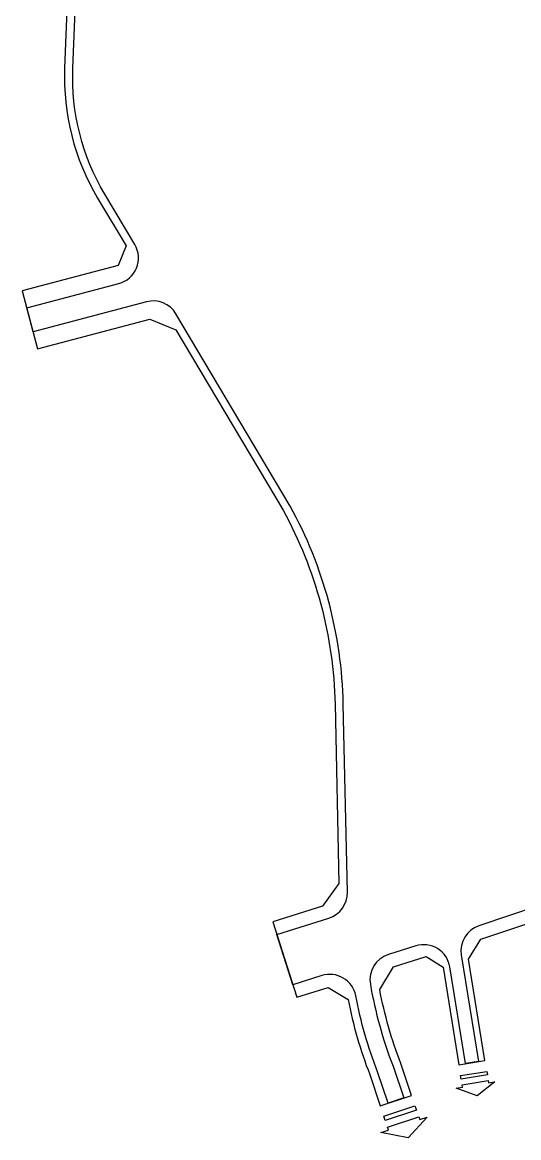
# Model space of a CAD drawing. Header units: metres. Extents: x 568006 to 1139366, y 2064802 to 4131555.
# Drawn here: x 568006 to 568231, y 2065777 to 2066285 of the extents above; entities that cross this region are included whole.
import ezdxf
from ezdxf.enums import TextEntityAlignment as Align
from ezdxf.xclip import XClip

# ---------------------------------------------------------------- set-up
doc = ezdxf.new("R2010")
doc.units = ezdxf.units.M
doc.header["$XCLIPFRAME"] = 0
doc.linetypes.add('ACAD_ISO10W100', pattern=[18.5, 12, -3, 0.5, -3])
for name, color, linetype in [('BoThamCo', 94, 'CONTINUOUS'), ('ghi_chu', 7, 'CONTINUOUS'), ('LogDg', 7, 'CONTINUOUS'), ('TimDg', 222, 'CONTINUOUS'), ('ViaHeS', 32, 'CONTINUOUS')]:
    doc.layers.add(name, color=color, linetype=linetype)
doc.layers.add('hung-demlonha', color=7, linetype='CONTINUOUS', lineweight=15)
doc.styles.add('QH1', font='arialbd.ttf', dxfattribs={"width": 0.8})

# ---------------------------------------------------------------- blocks, each defined once
blk = doc.blocks.new('tmbc_khub')
at = {"layer": 'BoThamCo'}
blk.add_lwpolyline([(-208.981, 31.442), (-497.492, -65.381, 0.4142136), (-497.964, -66.331), (-497.328, -68.227, 0.4142136), (-496.378, -68.699), (-207.867, 28.124, 1)], format="xyb", close=True, dxfattribs=at)
at = {"layer": 'LogDg'}
for points in [[(-525.939, 380.883), (-629.265, 370.235, 0.3385707), (-636.34, 363.569), (-639.445, 344.602, 0.128574), (-633.684, 283.148), (-628.768, 269.649, 0.0394083), (-620.799, 252.179), (-607.956, 229.043), (-561.787, 160.747, 0.3921699), (-551.194, 158.279), (-505.08, 184.596, -0.0071825), (-501.118, 186.783), (-429.258, 225.1), (-405.679, 233.34, -0.1818206), (-294.828, 230.731), (-277.694, 223.823, 0.0837549), (-253.811, 218.579, 0.5131316), (-247.745, 226.211), (-303.035, 420.985, 0.4122284), (-315.321, 427.893), (-397.718, 405.105, -0.0205674), (-438.245, 395.672), (-483.464, 387.091, -0.0212183), (-525.939, 380.883, 0.0212183)], [(-408.871, 218.361, 0.4178496), (-417.816, 222.742), (-426.843, 219.588), (-498.295, 181.488, 0.0071825), (-502.106, 179.385), (-547.987, 153.201, 0.398341), (-551.176, 142.672, -0.0869341), (-535.647, 90.76), (-520.875, -34.663), (-518.88, -47.025, 0.4630471), (-503.215, -56.49), (-343.103, -2.757, 0.4142136), (-338.064, 7.372), (-408.871, 218.361)], [(-209.06, 31.679), (-497.572, -65.144, 0.4142136), (-498.201, -66.41), (-497.565, -68.306, 0.4142136), (-496.299, -68.936), (-207.788, 27.887, 1), (-209.06, 31.679)]]:
    blk.add_lwpolyline(points, format="xyb", dxfattribs=at)
at = {"layer": 'TimDg', "linetype": 'ACAD_ISO10W100', "ltscale": 0.75}
for points in [[(507.546, 381.621), (291.324, 260.971), (120.566, 161.757, -0.0506838), (-63.655, 78.367), (-512.602, -72.298), (-676.954, -124.133)], [(-558.827, 150.469), (-503.593, 181.991, -0.0071825), (-499.707, 184.135), (-428.05, 222.344), (-404.689, 230.507, -0.1818206), (-295.95, 227.948), (-278.816, 221.041, 0.1343308), (-238.712, 216.36)]]:
    blk.add_lwpolyline(points, format="xyb", dxfattribs=at)
at = {"layer": 'hung-demlonha', "color": 7, "ltscale": 5, "style": 'QH1', "width": 0.65}
for tag, p in [('BT04', (-109.598, 191.643)), ('BT06', (-305.798, 171.199)), ('BT05', (-282.572, 137.244))]:
    blk.add_attdef(tag, text='', height=3.96, rotation=0, dxfattribs=at).set_placement(p, align=Align.CENTER)

msp = doc.modelspace()

# ---------------------------------------------------------------- linework, layer by layer
at = {"layer": 'LogDg'}
msp.add_lwpolyline([(568253.77, 2065887.06), (568213.28, 2065873.47, 0.36701), (568205.25, 2065860.19), (568213.08, 2065811.69), (568207.16, 2065810.73), (568200.05, 2065854.78, 0.457512), (568184.59, 2065864.31), (568172.14, 2065860.38, 0.375227), (568163.93, 2065846.9, 0.049445), (568174.23, 2065809.58), (568179.08, 2065795.12), (568171.97, 2065792.74), (568167.17, 2065807.04, -0.044276), (568157.26, 2065841.66, 0.448349), (568141.87, 2065850.83), (568128.63, 2065846.66), (568121.41, 2065869.55), (568145.09, 2065877.02, 0.333336), (568153.48, 2065888.72), (568151.62, 2065974.39, 0.120559), (568127.48, 2066064.5), (568075.5, 2066151.99, 0.334943), (568062.12, 2066157.46), (568010.55, 2066143.84), (568007.68, 2066154.72), (568049.52, 2066165.77, 0.498191), (568056.78, 2066183.5), (568043.1, 2066206.51, -0.144979), (568028.63, 2066263.64), (568037.64, 2066489.93, 0.428088)], format="xyb", dxfattribs=at)
at = {"layer": 'LogDg', "ltscale": 0.75, "elevation": 0}
for points in [[(568204.99, 2065805.32), (568216.84, 2065807.23), (568217.12, 2065805.62), (568205.25, 2065803.7)], [(568217.7, 2065801.96), (568220.53, 2065802.42), (568212.53, 2065796.16), (568203, 2065799.59), (568205.83, 2065800.05), (568205.65, 2065801.12), (568217.52, 2065803.04)], [(568170, 2065786.8), (568184.22, 2065791.57), (568184.9, 2065789.64), (568170.65, 2065784.87)], [(568186.35, 2065785.25), (568189.75, 2065786.39), (568181.16, 2065777.04), (568168.71, 2065779.34), (568172.1, 2065780.48), (568171.67, 2065781.77), (568185.92, 2065786.55)]]:
    msp.add_lwpolyline(points, close=True, dxfattribs=at)
at = {"layer": 'ViaHeS', "elevation": 0}
for points in [[(568033.74, 2066486.47), (568024.88, 2066263.79, 0.144979), (568039.88, 2066204.6), (568052.79, 2066182.86), (568049.15, 2066173.94), (568005.64, 2066162.45), (568012.59, 2066136.11), (568063.62, 2066149.58), (568075.44, 2066144.74), (568124.23, 2066062.64, -0.120474), (568147.87, 2065974.31), (568149.64, 2065892.8), (568142.18, 2065882.39), (568119.6, 2065875.27), (568130.43, 2065840.94), (568144.74, 2065845.45), (568153.77, 2065839.98, 0.042979), (568163.64, 2065805.77), (568168.41, 2065791.55), (568182.63, 2065796.31), (568177.76, 2065810.85, -0.045576), (568168.17, 2065844.53), (568174.48, 2065854.83), (568189.23, 2065859.48), (568197.03, 2065854.68), (568204.19, 2065810.25), (568216.04, 2065812.16), (568208.6, 2065858.29), (568214.12, 2065867.43)], [(568214.12, 2065867.43), (568256.27, 2065881.57), (568261.45, 2065878.18), (568261.85, 2065873.65, 0.109851), (568272.49, 2065840.13), (568282.87, 2065846.16, -0.109851), (568273.81, 2065874.71), (568273.14, 2065882.25), (568277.48, 2065888.69), (568402.23, 2065930.56), (568408.44, 2065927.37), (568421.63, 2065884.34), (568438.84, 2065889.62), (568425.51, 2065933.1), (568428.78, 2065939.47), (568515.85, 2065968.69), (568524.51, 2065964.21), (568533.69, 2065933.78), (568556.67, 2065940.71), (568547.27, 2065971.85), (568551.88, 2065980.78), (568658.45, 2066016.54, 0.008545), (568691.25, 2066028.18, -0.249193)]]:
    msp.add_lwpolyline(points, format="xyb", dxfattribs=at)

# ---------------------------------------------------------------- next in the draw order: block references
at = {"layer": 'ghi_chu'}
ref = msp.add_blockref('tmbc_khub', (568716.38, 2065955.24), dxfattribs=at)
XClip(ref).set_block_clipping_path([(-391.9901366149, 0), (0, 477.830198009)])

doc.saveas('drawing.dxf')
